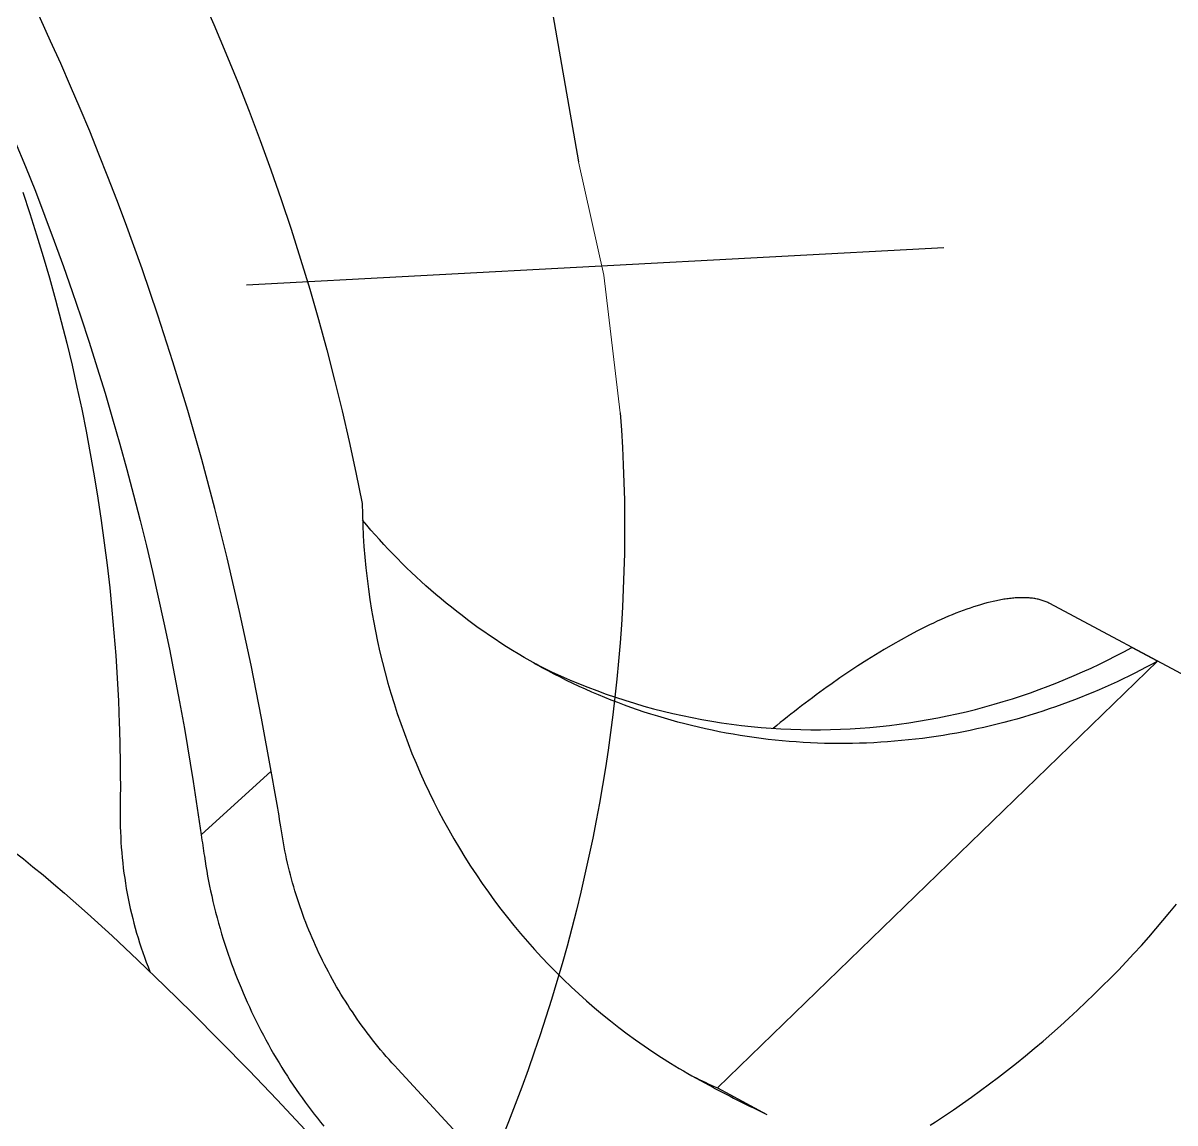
# Model space of a CAD drawing. Header units: millimetres. Extents: x -1838618 to -1600818, y -1770412 to -1553248.
# Drawn here: x -1653034 to -1652209, y -1648412 to -1647625 of the extents above; entities that cross this region are included whole.
import ezdxf

# ---------------------------------------------------------------- set-up
doc = ezdxf.new("R2010")
doc.units = ezdxf.units.MM
doc.header["$LTSCALE"] = 100
doc.linetypes.add('DASHED', pattern=[0.75, 0.5, -0.25])
doc.layers.add('ANCHOR_MOUTH_SURFACE_-_VISIBLE', color=164, linetype='Continuous')
doc.layers.add('bt', color=7, linetype='Continuous')

msp = doc.modelspace()

# ---------------------------------------------------------------- linework, layer by layer
at = {"color": 6, "lineweight": 0, "flags": 128}
msp.add_lwpolyline([(-1652606.2, -1647903.76), (-1652617.86, -1647805.35), (-1652636.13, -1647724.07)], dxfattribs=at)
at = {"layer": 'ANCHOR_MOUTH_SURFACE_-_VISIBLE', "color": 6}
for p, q in [((-1652162.66, -1648113.08), (-1652298.73, -1648040.35)), ((-1652221.44, -1648081.66), (-1652239.95, -1648071.77)), ((-1652536.62, -1648387.15), (-1652221.44, -1648081.66)), ((-1652906.2, -1648205.89), (-1652856.03, -1648160.42)), ((-1652539.42, -1648387.02), (-1652539.46, -1648387)), ((-1652536.62, -1648387.15), (-1652501.13, -1648406.12))]:
    msp.add_line(p, q, dxfattribs=at)
for points in [[(-1652835.46, -1646581.78), (-1652636.13, -1647724.07)], [(-1652856.03, -1648160.42), (-1652862.92, -1648122.39), (-1652870.41, -1648084.48), (-1652878.66, -1648046.03), (-1652887.56, -1648007.74), (-1652896.39, -1647972.41), (-1652905.8, -1647937.23), (-1652915.79, -1647902.22), (-1652926.37, -1647867.38), (-1652937.15, -1647833.97), (-1652948.48, -1647800.75), (-1652960.39, -1647767.72), (-1652966.56, -1647751.29), (-1652972.87, -1647734.92), (-1652979.34, -1647718.58), (-1652985.96, -1647702.3), (-1652992.72, -1647686.08), (-1652999.63, -1647669.92), (-1653006.7, -1647653.83), (-1653013.91, -1647637.8), (-1653021.27, -1647621.84), (-1653028.79, -1647605.96)], [(-1652906.18, -1647605.31), (-1652897.16, -1647625.76), (-1652888.42, -1647646.35), (-1652879.95, -1647667.06), (-1652871.76, -1647687.9), (-1652863.84, -1647708.86), (-1652856.21, -1647729.93), (-1652848.85, -1647751.12), (-1652841.77, -1647772.43), (-1652834.97, -1647793.84), (-1652828.46, -1647815.37), (-1652822.23, -1647836.99), (-1652816.29, -1647858.72), (-1652810.63, -1647880.55), (-1652805.26, -1647902.47), (-1652800.18, -1647924.49), (-1652795.39, -1647946.59), (-1652790.9, -1647968.79)], [(-1653039.23, -1647709.72), (-1653031.96, -1647727.46), (-1653024.88, -1647745.27), (-1653017.99, -1647763.16), (-1653011.3, -1647781.07), (-1653004.79, -1647799.05), (-1652998.46, -1647817.09), (-1652992.32, -1647835.2), (-1652986.35, -1647853.37), (-1652980.57, -1647871.59), (-1652974.96, -1647889.87), (-1652969.53, -1647908.21), (-1652964.36, -1647926.31), (-1652959.35, -1647944.46), (-1652954.52, -1647962.65), (-1652949.85, -1647980.89), (-1652945.35, -1647999.18), (-1652941.02, -1648017.5), (-1652936.86, -1648035.86), (-1652932.86, -1648054.26), (-1652928.94, -1648073.1), (-1652925.19, -1648091.98), (-1652921.61, -1648110.89), (-1652918.19, -1648129.84), (-1652911.87, -1648167.81), (-1652906.2, -1648205.89)], [(-1652606.2, -1647903.76), (-1652605.31, -1647916.21), (-1652604.56, -1647928.68), (-1652603.96, -1647941.2), (-1652603.51, -1647953.73), (-1652603.21, -1647966.42), (-1652603.06, -1647979.11), (-1652603.06, -1647991.79), (-1652603.22, -1648004.48), (-1652603.53, -1648017.29), (-1652603.99, -1648030.1), (-1652604.6, -1648042.91), (-1652605.37, -1648055.7), (-1652606.29, -1648068.63), (-1652607.36, -1648081.55), (-1652608.58, -1648094.46), (-1652609.94, -1648107.35)], [(-1652221.44, -1648081.66), (-1652225.49, -1648083.87), (-1652229.58, -1648086.04), (-1652233.69, -1648088.18), (-1652237.84, -1648090.28), (-1652242.02, -1648092.35), (-1652246.23, -1648094.39), (-1652250.47, -1648096.39), (-1652254.74, -1648098.36), (-1652259.05, -1648100.28), (-1652263.38, -1648102.18), (-1652267.74, -1648104.03), (-1652272.14, -1648105.84), (-1652276.56, -1648107.62), (-1652281.01, -1648109.35), (-1652285.48, -1648111.05), (-1652289.99, -1648112.7), (-1652294.52, -1648114.32), (-1652299.08, -1648115.89), (-1652303.66, -1648117.41), (-1652308.27, -1648118.9), (-1652312.9, -1648120.33), (-1652317.56, -1648121.73), (-1652322.24, -1648123.08), (-1652326.94, -1648124.38), (-1652331.67, -1648125.64), (-1652336.41, -1648126.85), (-1652341.18, -1648128.01), (-1652345.97, -1648129.12), (-1652350.78, -1648130.19), (-1652355.6, -1648131.2), (-1652360.45, -1648132.17), (-1652365.31, -1648133.09), (-1652370.19, -1648133.95), (-1652375.08, -1648134.77), (-1652379.99, -1648135.53), (-1652384.92, -1648136.25), (-1652389.86, -1648136.91), (-1652394.81, -1648137.51), (-1652399.77, -1648138.07), (-1652404.75, -1648138.57), (-1652409.73, -1648139.02), (-1652414.73, -1648139.41), (-1652419.73, -1648139.75), (-1652424.74, -1648140.04), (-1652429.76, -1648140.27), (-1652434.79, -1648140.44), (-1652439.82, -1648140.56), (-1652444.85, -1648140.63), (-1652449.89, -1648140.64), (-1652454.94, -1648140.59), (-1652459.98, -1648140.49), (-1652465.03, -1648140.33), (-1652470.07, -1648140.11), (-1652475.12, -1648139.84), (-1652480.16, -1648139.51), (-1652485.2, -1648139.13), (-1652490.24, -1648138.68), (-1652495.28, -1648138.19), (-1652500.3, -1648137.63), (-1652505.33, -1648137.02), (-1652510.34, -1648136.35), (-1652515.35, -1648135.63), (-1652520.35, -1648134.85), (-1652525.34, -1648134.01), (-1652530.32, -1648133.11), (-1652535.29, -1648132.16), (-1652540.25, -1648131.16), (-1652545.19, -1648130.1), (-1652550.12, -1648128.98), (-1652555.04, -1648127.81), (-1652559.94, -1648126.58), (-1652564.82, -1648125.3), (-1652569.69, -1648123.96), (-1652574.53, -1648122.57), (-1652579.36, -1648121.12), (-1652584.17, -1648119.62), (-1652588.96, -1648118.07), (-1652593.73, -1648116.46), (-1652598.47, -1648114.81), (-1652603.19, -1648113.09), (-1652607.89, -1648111.33), (-1652612.56, -1648109.52), (-1652617.21, -1648107.65), (-1652621.83, -1648105.74), (-1652626.43, -1648103.77), (-1652630.99, -1648101.76), (-1652635.53, -1648099.7), (-1652640.04, -1648097.58), (-1652644.52, -1648095.42), (-1652648.97, -1648093.22), (-1652653.39, -1648090.96), (-1652657.78, -1648088.66), (-1652662.14, -1648086.32), (-1652666.46, -1648083.92), (-1652670.75, -1648081.49), (-1652675.01, -1648079.01), (-1652679.23, -1648076.49), (-1652683.41, -1648073.92), (-1652687.56, -1648071.32), (-1652691.68, -1648068.67), (-1652695.75, -1648065.98), (-1652699.79, -1648063.25), (-1652703.8, -1648060.49), (-1652707.76, -1648057.68), (-1652711.69, -1648054.84), (-1652715.58, -1648051.96), (-1652719.42, -1648049.04), (-1652723.23, -1648046.09), (-1652727, -1648043.11), (-1652730.73, -1648040.09), (-1652734.42, -1648037.03), (-1652738.06, -1648033.95), (-1652741.67, -1648030.83), (-1652745.23, -1648027.68), (-1652748.75, -1648024.51), (-1652752.23, -1648021.3), (-1652755.67, -1648018.06), (-1652759.06, -1648014.8), (-1652762.41, -1648011.5), (-1652765.72, -1648008.19), (-1652768.99, -1648004.84), (-1652772.21, -1648001.47), (-1652775.39, -1647998.08), (-1652778.52, -1647994.66), (-1652781.61, -1647991.23), (-1652784.66, -1647987.77), (-1652787.66, -1647984.28), (-1652790.62, -1647980.78)], [(-1652667.93, -1648083.1), (-1652661.66, -1648086.2), (-1652655.33, -1648089.21), (-1652648.94, -1648092.12), (-1652642.5, -1648094.93), (-1652636, -1648097.64), (-1652629.45, -1648100.26), (-1652622.86, -1648102.77), (-1652616.21, -1648105.18), (-1652609.52, -1648107.49), (-1652602.79, -1648109.7), (-1652596.01, -1648111.79), (-1652589.2, -1648113.78), (-1652582.35, -1648115.67), (-1652575.46, -1648117.44), (-1652568.55, -1648119.11), (-1652561.6, -1648120.66), (-1652554.63, -1648122.11), (-1652547.64, -1648123.44), (-1652540.62, -1648124.66), (-1652533.58, -1648125.78), (-1652526.53, -1648126.78), (-1652519.46, -1648127.66), (-1652512.38, -1648128.44), (-1652505.29, -1648129.1), (-1652498.19, -1648129.65), (-1652491.09, -1648130.09), (-1652483.98, -1648130.42), (-1652476.88, -1648130.63), (-1652469.78, -1648130.74), (-1652462.69, -1648130.73), (-1652455.6, -1648130.61), (-1652448.52, -1648130.38), (-1652441.46, -1648130.05), (-1652434.41, -1648129.6), (-1652427.38, -1648129.05), (-1652420.36, -1648128.39), (-1652413.37, -1648127.63), (-1652406.41, -1648126.76), (-1652399.47, -1648125.78), (-1652392.55, -1648124.71), (-1652385.67, -1648123.53), (-1652378.82, -1648122.25), (-1652372.01, -1648120.87), (-1652365.23, -1648119.4), (-1652358.49, -1648117.83), (-1652351.79, -1648116.16), (-1652345.14, -1648114.4), (-1652338.52, -1648112.55), (-1652331.96, -1648110.61), (-1652325.44, -1648108.57), (-1652318.97, -1648106.46), (-1652312.55, -1648104.25), (-1652306.18, -1648101.96), (-1652299.87, -1648099.59), (-1652293.61, -1648097.14), (-1652287.4, -1648094.62), (-1652281.26, -1648092.01), (-1652275.17, -1648089.33), (-1652269.15, -1648086.57), (-1652263.18, -1648083.75), (-1652257.28, -1648080.85), (-1652251.44, -1648077.89), (-1652245.66, -1648074.86), (-1652239.95, -1648071.77)], [(-1653046.22, -1648213.37), (-1653040, -1648218.11), (-1653033.45, -1648223.25), (-1653026.57, -1648228.79), (-1653019.36, -1648234.74), (-1653011.84, -1648241.08), (-1653004.01, -1648247.8), (-1652987.5, -1648262.38), (-1652969.95, -1648278.37), (-1652951.5, -1648295.66), (-1652932.31, -1648314.1), (-1652912.57, -1648333.52), (-1652892.46, -1648353.73), (-1652872.16, -1648374.53), (-1652851.86, -1648395.73), (-1652831.74, -1648417.11), (-1652792.69, -1648459.7), (-1652756.13, -1648500.92), (-1652626.64, -1648649.3)], [(-1652384.38, -1648413.89), (-1652380.52, -1648411.38), (-1652374.07, -1648407.19), (-1652367.61, -1648402.86), (-1652361.14, -1648398.41), (-1652354.68, -1648393.84), (-1652348.21, -1648389.16), (-1652341.76, -1648384.37), (-1652335.32, -1648379.48), (-1652328.89, -1648374.49), (-1652322.5, -1648369.4), (-1652316.13, -1648364.22), (-1652309.8, -1648358.96), (-1652303.51, -1648353.62), (-1652297.26, -1648348.21), (-1652291.07, -1648342.72), (-1652284.93, -1648337.17), (-1652278.85, -1648331.57), (-1652272.84, -1648325.91), (-1652266.91, -1648320.19), (-1652261.05, -1648314.44), (-1652255.27, -1648308.64), (-1652249.59, -1648302.81), (-1652243.99, -1648296.95), (-1652238.5, -1648291.07), (-1652233.11, -1648285.17), (-1652227.83, -1648279.25), (-1652222.66, -1648273.32), (-1652217.62, -1648267.38), (-1652212.7, -1648261.45), (-1652207.91, -1648255.52)]]:
    msp.add_lwpolyline(points, dxfattribs=at)
for points in [[(-1653033.88, -1647745.84), (-1653028.82, -1647761.12), (-1653023.94, -1647776.46), (-1653019.25, -1647791.86), (-1653014.74, -1647807.32), (-1653010.43, -1647822.84), (-1653006.3, -1647838.42), (-1653002.36, -1647854.05), (-1652998.62, -1647869.74), (-1652995.06, -1647885.47), (-1652991.69, -1647901.26), (-1652988.52, -1647917.09), (-1652985.53, -1647932.97), (-1652982.74, -1647948.89), (-1652980.14, -1647964.85), (-1652977.73, -1647980.85), (-1652975.52, -1647996.9), (-1652973.5, -1648012.97), (-1652971.67, -1648029.09), (-1652970.04, -1648045.23), (-1652968.6, -1648061.41), (-1652967.36, -1648077.62), (-1652966.31, -1648093.85), (-1652965.46, -1648110.11), (-1652964.81, -1648126.39, -0.011619), (-1652964.13, -1648189.04), (-1652964.15, -1648192.78), (-1652964.13, -1648196.51), (-1652964.06, -1648200.23), (-1652963.95, -1648203.95), (-1652963.79, -1648207.66), (-1652963.58, -1648211.36), (-1652963.34, -1648215.05), (-1652963.04, -1648218.74), (-1652962.7, -1648222.42), (-1652962.32, -1648226.09), (-1652961.89, -1648229.76), (-1652961.42, -1648233.41), (-1652960.9, -1648237.05), (-1652960.34, -1648240.68), (-1652959.74, -1648244.31), (-1652959.09, -1648247.92), (-1652958.4, -1648251.52), (-1652957.66, -1648255.11), (-1652956.89, -1648258.68), (-1652956.06, -1648262.25), (-1652955.2, -1648265.8), (-1652954.29, -1648269.33), (-1652953.34, -1648272.86), (-1652952.35, -1648276.37), (-1652951.31, -1648279.86), (-1652950.24, -1648283.34), (-1652949.12, -1648286.8), (-1652947.96, -1648290.25), (-1652946.75, -1648293.68), (-1652945.51, -1648297.1), (-1652944.22, -1648300.5), (-1652942.89, -1648303.88)], [(-1652790.9, -1647968.79), (-1652790.75, -1647976.48), (-1652790.49, -1647984.17), (-1652790.11, -1647991.84), (-1652789.62, -1647999.51), (-1652789, -1648007.16), (-1652788.27, -1648014.79), (-1652787.42, -1648022.41), (-1652786.45, -1648030), (-1652785.36, -1648037.58), (-1652784.16, -1648045.14), (-1652782.84, -1648052.68), (-1652781.4, -1648060.19), (-1652779.85, -1648067.68), (-1652778.18, -1648075.14), (-1652776.4, -1648082.57), (-1652774.5, -1648089.97), (-1652772.48, -1648097.34), (-1652770.35, -1648104.67), (-1652768.11, -1648111.95), (-1652765.76, -1648119.2), (-1652763.29, -1648126.4), (-1652760.72, -1648133.56), (-1652758.03, -1648140.67), (-1652755.24, -1648147.73), (-1652752.33, -1648154.74), (-1652749.32, -1648161.71), (-1652746.2, -1648168.62), (-1652742.97, -1648175.48), (-1652739.63, -1648182.28), (-1652736.19, -1648189.03), (-1652732.64, -1648195.73), (-1652728.98, -1648202.36), (-1652725.21, -1648208.96), (-1652721.34, -1648215.49), (-1652717.37, -1648221.95), (-1652713.31, -1648228.34), (-1652709.15, -1648234.65), (-1652704.9, -1648240.9), (-1652700.55, -1648247.06), (-1652696.11, -1648253.16), (-1652691.58, -1648259.17), (-1652686.96, -1648265.11), (-1652682.25, -1648270.96), (-1652677.45, -1648276.74), (-1652672.55, -1648282.43), (-1652667.58, -1648288.04), (-1652662.51, -1648293.56), (-1652657.36, -1648299), (-1652652.12, -1648304.35), (-1652646.8, -1648309.61), (-1652641.39, -1648314.78), (-1652635.91, -1648319.87), (-1652630.33, -1648324.85), (-1652624.68, -1648329.75), (-1652618.95, -1648334.55), (-1652613.14, -1648339.25), (-1652607.25, -1648343.86), (-1652601.28, -1648348.36), (-1652595.23, -1648352.77), (-1652589.11, -1648357.07), (-1652582.92, -1648361.28), (-1652576.64, -1648365.37), (-1652570.3, -1648369.37), (-1652563.88, -1648373.26, 0.011666), (-1652539.46, -1648387)], [(-1652298.73, -1648040.35), (-1652299.36, -1648040.03), (-1652299.99, -1648039.72), (-1652300.64, -1648039.42), (-1652301.29, -1648039.14), (-1652301.97, -1648038.87), (-1652302.65, -1648038.61), (-1652303.34, -1648038.37), (-1652304.05, -1648038.14), (-1652304.77, -1648037.92), (-1652305.5, -1648037.72), (-1652306.25, -1648037.53), (-1652307, -1648037.35), (-1652307.77, -1648037.19), (-1652308.54, -1648037.04), (-1652309.33, -1648036.9), (-1652310.14, -1648036.77), (-1652310.95, -1648036.66), (-1652311.77, -1648036.56), (-1652312.61, -1648036.47), (-1652313.45, -1648036.39), (-1652314.31, -1648036.33), (-1652315.18, -1648036.28), (-1652316.06, -1648036.25), (-1652316.95, -1648036.22), (-1652317.85, -1648036.21), (-1652318.76, -1648036.22), (-1652319.68, -1648036.23), (-1652320.62, -1648036.26), (-1652321.56, -1648036.3), (-1652322.51, -1648036.35), (-1652323.48, -1648036.41), (-1652324.45, -1648036.49), (-1652325.44, -1648036.58), (-1652326.43, -1648036.68), (-1652327.44, -1648036.8), (-1652328.45, -1648036.92), (-1652329.48, -1648037.06), (-1652330.52, -1648037.21), (-1652331.56, -1648037.38), (-1652332.62, -1648037.55), (-1652333.68, -1648037.74), (-1652334.75, -1648037.94), (-1652335.84, -1648038.16), (-1652336.93, -1648038.38), (-1652339.15, -1648038.87), (-1652341.4, -1648039.41), (-1652343.69, -1648039.99), (-1652346.01, -1648040.62), (-1652348.37, -1648041.3), (-1652350.77, -1648042.03), (-1652353.2, -1648042.8), (-1652355.66, -1648043.63), (-1652358.16, -1648044.5), (-1652360.68, -1648045.41), (-1652363.25, -1648046.37), (-1652365.84, -1648047.38), (-1652368.46, -1648048.44), (-1652371.11, -1648049.54), (-1652373.8, -1648050.69), (-1652376.51, -1648051.88), (-1652379.25, -1648053.12), (-1652382.02, -1648054.4), (-1652384.82, -1648055.73), (-1652387.64, -1648057.11), (-1652390.49, -1648058.53), (-1652393.37, -1648059.99), (-1652399.2, -1648063.05), (-1652405.12, -1648066.28), (-1652411.14, -1648069.69), (-1652417.24, -1648073.27), (-1652423.43, -1648077.02), (-1652429.69, -1648080.94), (-1652436.03, -1648085.02), (-1652442.44, -1648089.27), (-1652448.92, -1648093.69), (-1652455.45, -1648098.27, 0.017897), (-1652496.62, -1648129.76)], [(-1652657.92, -1648490.14), (-1652765.39, -1648373.76), (-1652767.49, -1648371.5), (-1652769.58, -1648369.21), (-1652771.64, -1648366.91), (-1652773.68, -1648364.59), (-1652775.69, -1648362.24), (-1652777.69, -1648359.88), (-1652779.66, -1648357.49), (-1652781.6, -1648355.09), (-1652783.52, -1648352.69), (-1652785.4, -1648350.26), (-1652787.27, -1648347.82), (-1652789.11, -1648345.36), (-1652790.93, -1648342.88), (-1652792.72, -1648340.39), (-1652794.5, -1648337.88), (-1652796.24, -1648335.35), (-1652797.95, -1648332.83), (-1652799.63, -1648330.3), (-1652801.28, -1648327.76), (-1652802.92, -1648325.19), (-1652804.53, -1648322.61), (-1652806.11, -1648320.02), (-1652807.67, -1648317.41), (-1652809.21, -1648314.79), (-1652810.72, -1648312.16), (-1652812.21, -1648309.51), (-1652813.67, -1648306.84), (-1652815.11, -1648304.17), (-1652816.52, -1648301.48), (-1652817.91, -1648298.77), (-1652819.27, -1648296.06), (-1652820.61, -1648293.33), (-1652821.9, -1648290.63), (-1652823.16, -1648287.92), (-1652824.4, -1648285.2), (-1652825.62, -1648282.47), (-1652826.81, -1648279.73), (-1652827.97, -1648276.98), (-1652829.11, -1648274.22), (-1652830.23, -1648271.44), (-1652831.32, -1648268.66), (-1652832.38, -1648265.87), (-1652833.41, -1648263.06), (-1652834.42, -1648260.25), (-1652835.41, -1648257.43), (-1652836.37, -1648254.59), (-1652837.3, -1648251.75), (-1652838.2, -1648248.91), (-1652839.06, -1648246.09), (-1652839.9, -1648243.27), (-1652840.71, -1648240.44), (-1652841.5, -1648237.6), (-1652842.25, -1648234.75), (-1652842.98, -1648231.9), (-1652843.69, -1648229.04), (-1652844.36, -1648226.18), (-1652845.01, -1648223.3), (-1652845.63, -1648220.43), (-1652846.22, -1648217.54), (-1652846.78, -1648214.65), (-1652847.32, -1648211.76), (-1652847.82, -1648208.86), (-1652848.3, -1648205.95), (-1652848.75, -1648203.04, 0.010699), (-1652856.03, -1648160.42)], [(-1652906.2, -1648205.89, -0.003992), (-1652903.87, -1648221.25), (-1652903.34, -1648224.83), (-1652902.77, -1648228.41), (-1652902.17, -1648231.98), (-1652901.53, -1648235.54), (-1652900.86, -1648239.1), (-1652900.16, -1648242.65), (-1652899.42, -1648246.19), (-1652898.65, -1648249.73), (-1652897.75, -1648253.65), (-1652896.81, -1648257.56), (-1652895.83, -1648261.46), (-1652894.81, -1648265.35), (-1652893.75, -1648269.22), (-1652892.65, -1648273.09), (-1652891.51, -1648276.95), (-1652890.34, -1648280.79), (-1652889.21, -1648284.33), (-1652888.06, -1648287.86), (-1652886.87, -1648291.37), (-1652885.65, -1648294.88), (-1652884.4, -1648298.37), (-1652883.11, -1648301.85), (-1652881.79, -1648305.32), (-1652880.44, -1648308.78), (-1652879.06, -1648312.23), (-1652877.65, -1648315.66), (-1652876.2, -1648319.08), (-1652874.73, -1648322.48), (-1652873.22, -1648325.88), (-1652871.68, -1648329.25), (-1652870.11, -1648332.62), (-1652868.51, -1648335.97), (-1652866.84, -1648339.37), (-1652865.14, -1648342.76), (-1652863.42, -1648346.13), (-1652861.66, -1648349.48), (-1652859.86, -1648352.82), (-1652858.04, -1648356.14), (-1652856.19, -1648359.44), (-1652854.3, -1648362.73), (-1652852.39, -1648366), (-1652850.44, -1648369.25), (-1652848.46, -1648372.48), (-1652846.46, -1648375.69), (-1652844.42, -1648378.88), (-1652842.35, -1648382.06), (-1652840.25, -1648385.21), (-1652838.12, -1648388.34), (-1652836.04, -1648391.35), (-1652833.93, -1648394.33), (-1652831.79, -1648397.3), (-1652829.63, -1648400.24), (-1652827.44, -1648403.17), (-1652825.22, -1648406.08), (-1652822.97, -1648408.96), (-1652820.7, -1648411.82), (-1652818.4, -1648414.66)]]:
    msp.add_lwpolyline(points, format="xyb", dxfattribs=at)
at = {"layer": 'ANCHOR_MOUTH_SURFACE_-_VISIBLE', "color": 3, "linetype": 'DASHED'}
msp.add_lwpolyline([(-1652609.94, -1648107.35), (-1652611.44, -1648120.05), (-1652613.07, -1648132.74), (-1652614.85, -1648145.4), (-1652616.77, -1648158.04), (-1652618.83, -1648170.66), (-1652621.03, -1648183.26), (-1652623.37, -1648195.83), (-1652625.84, -1648208.38), (-1652628.55, -1648221.34), (-1652631.4, -1648234.27), (-1652634.4, -1648247.16), (-1652637.55, -1648260.02), (-1652640.83, -1648272.85), (-1652644.26, -1648285.64), (-1652647.82, -1648298.39), (-1652651.53, -1648311.1), (-1652655.38, -1648323.8), (-1652659.38, -1648336.47), (-1652663.51, -1648349.09), (-1652667.77, -1648361.66), (-1652672.17, -1648374.19), (-1652676.71, -1648386.67), (-1652681.37, -1648399.1), (-1652686.17, -1648411.48), (-1652691.1, -1648423.81)], dxfattribs=at)
at = {"layer": 'ANCHOR_MOUTH_SURFACE_-_VISIBLE', "color": 6}
for centre, radius, start, end in [((-1652357.35, -1647982.36), 442.71, 243.61929, 246.11273), ((-1652173.85, -1647701.92), 776.54, 241.91578, 245.07334)]:
    msp.add_arc(centre, radius, start, end, dxfattribs=at)
at = {"layer": 'bt', "color": 5, "linetype": 'DASHED', "ltscale": 10, "flags": 128}
msp.add_lwpolyline([(-1651625.61, -1647745.33), (-1653904.27, -1647867.92), (-1658204.26, -1648009.24), (-1662504.26, -1648097.89), (-1666804.27, -1648159.6), (-1671104.27, -1648199.51), (-1679704.26, -1648236.74), (-1688304.27, -1648244.85), (-1696904.27, -1648245.33)], dxfattribs=at)

doc.saveas('drawing.dxf')
